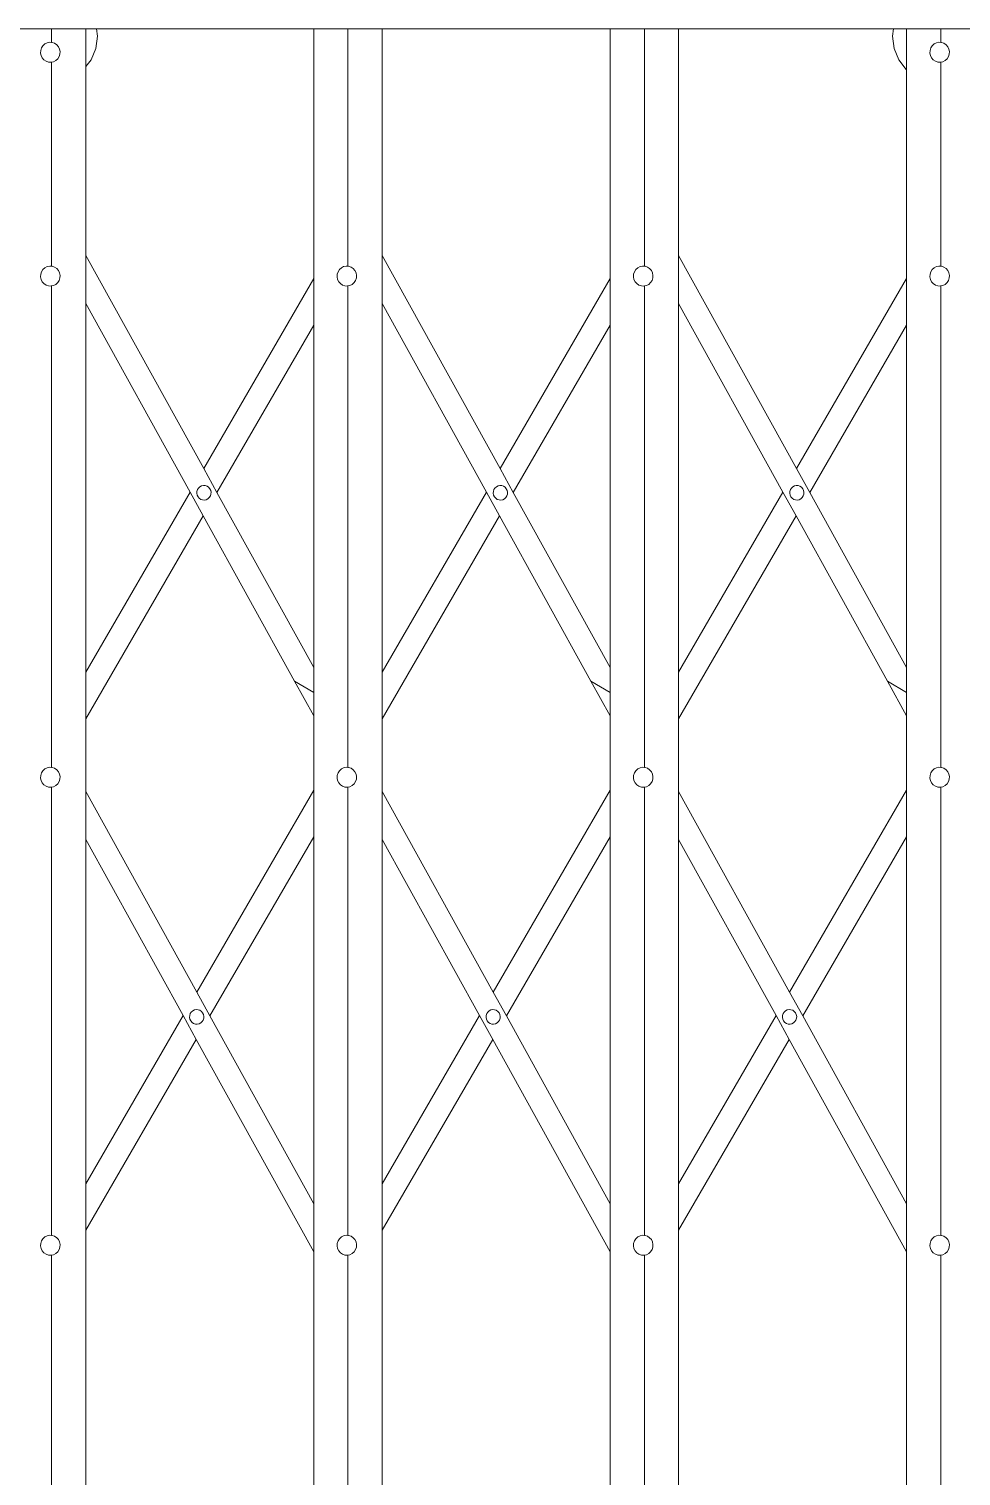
# Model space of a CAD drawing. Header units: inches. Extents: x -6800 to 96653, y -25814 to 17379.
# Drawn here: x 85518.2 to 85546.74, y -17896.22 to -17851.87 of the extents above; entities that cross this region are included whole.
import ezdxf

# ---------------------------------------------------------------- set-up
doc = ezdxf.new("R2010")
doc.units = ezdxf.units.IN
doc.header["$MEASUREMENT"] = 0
doc.layers.add('Door ele', color=20, linetype='Continuous', lineweight=15)

msp = doc.modelspace()

# ---------------------------------------------------------------- linework, layer by layer
at = {"layer": 'Door ele', "transparency": 33554651}
for p, q in [((85517.839, -17851.875), (85518.886, -17851.875)), ((85518.886, -17851.875), (85518.886, -17852.288)), ((85518.886, -17851.875), (85519.934, -17851.875)), ((85519.934, -17851.875), (85519.934, -17853.029)), ((85519.934, -17851.875), (85520.261, -17851.875)), ((85520.261, -17851.875), (85520.29, -17852.096)), ((85520.261, -17851.875), (85526.917, -17851.875)), ((85526.917, -17851.875), (85526.917, -17859.526)), ((85526.917, -17851.875), (85527.964, -17851.875)), ((85527.964, -17851.875), (85527.964, -17859.146)), ((85527.964, -17851.875), (85529.012, -17851.875)), ((85529.012, -17851.875), (85529.012, -17858.812)), ((85529.012, -17851.875), (85535.995, -17851.875)), ((85535.995, -17851.875), (85535.995, -17859.526)), ((85535.995, -17851.875), (85537.042, -17851.875)), ((85537.042, -17851.875), (85537.042, -17859.146)), ((85537.042, -17851.875), (85538.09, -17851.875)), ((85538.09, -17851.875), (85538.09, -17858.812)), ((85538.09, -17851.875), (85544.668, -17851.875)), ((85544.639, -17852.096), (85544.668, -17851.875)), ((85544.668, -17851.875), (85545.073, -17851.875)), ((85545.073, -17851.875), (85545.073, -17853.125)), ((85545.073, -17851.875), (85546.121, -17851.875)), ((85546.121, -17851.875), (85546.121, -17852.288)), ((85546.121, -17851.875), (85547.168, -17851.875)), ((85518.582, -17852.456), (85518.625, -17852.389)), ((85518.625, -17852.389), (85518.683, -17852.336)), ((85518.683, -17852.336), (85518.753, -17852.3)), ((85518.753, -17852.3), (85518.83, -17852.284)), ((85518.83, -17852.284), (85518.886, -17852.288)), ((85518.886, -17852.288), (85518.908, -17852.289)), ((85518.908, -17852.289), (85518.982, -17852.315)), ((85518.982, -17852.315), (85519.047, -17852.359)), ((85519.047, -17852.359), (85519.099, -17852.419)), ((85520.29, -17852.096), (85520.24, -17852.469)), ((85544.688, -17852.469), (85544.639, -17852.096)), ((85545.816, -17852.456), (85545.859, -17852.389)), ((85545.859, -17852.389), (85545.918, -17852.336)), ((85545.918, -17852.336), (85545.988, -17852.3)), ((85545.988, -17852.3), (85546.064, -17852.284)), ((85546.064, -17852.284), (85546.121, -17852.288)), ((85546.121, -17852.288), (85546.143, -17852.289)), ((85546.143, -17852.289), (85546.217, -17852.315)), ((85546.217, -17852.315), (85546.282, -17852.359)), ((85546.282, -17852.359), (85546.334, -17852.419)), ((85518.552, -17852.612), (85518.557, -17852.532)), ((85518.568, -17852.69), (85518.552, -17852.612)), ((85518.557, -17852.532), (85518.582, -17852.456)), ((85518.603, -17852.762), (85518.568, -17852.69)), ((85518.655, -17852.821), (85518.603, -17852.762)), ((85518.72, -17852.866), (85518.655, -17852.821)), ((85519.077, -17852.791), (85519.019, -17852.844)), ((85519.12, -17852.724), (85519.077, -17852.791)), ((85519.099, -17852.419), (85519.134, -17852.49)), ((85519.145, -17852.648), (85519.12, -17852.724)), ((85519.134, -17852.49), (85519.15, -17852.569)), ((85519.15, -17852.569), (85519.145, -17852.648)), ((85520.096, -17852.817), (85519.934, -17853.029)), ((85520.24, -17852.469), (85520.096, -17852.817)), ((85544.832, -17852.817), (85544.688, -17852.469)), ((85545.061, -17853.116), (85544.832, -17852.817)), ((85545.787, -17852.612), (85545.791, -17852.532)), ((85545.802, -17852.69), (85545.787, -17852.612)), ((85545.791, -17852.532), (85545.816, -17852.456)), ((85545.837, -17852.762), (85545.802, -17852.69)), ((85545.889, -17852.821), (85545.837, -17852.762)), ((85545.954, -17852.866), (85545.889, -17852.821)), ((85546.312, -17852.791), (85546.253, -17852.844)), ((85546.355, -17852.724), (85546.312, -17852.791)), ((85546.334, -17852.419), (85546.369, -17852.49)), ((85546.38, -17852.648), (85546.355, -17852.724)), ((85546.369, -17852.49), (85546.384, -17852.569)), ((85546.384, -17852.569), (85546.38, -17852.648)), ((85518.794, -17852.891), (85518.72, -17852.866)), ((85518.872, -17852.896), (85518.794, -17852.891)), ((85518.886, -17852.893), (85518.872, -17852.896)), ((85518.949, -17852.88), (85518.886, -17852.893)), ((85518.886, -17852.893), (85518.886, -17859.146)), ((85519.019, -17852.844), (85518.949, -17852.88)), ((85519.934, -17853.029), (85519.934, -17858.812)), ((85545.073, -17853.125), (85545.061, -17853.116)), ((85545.073, -17853.125), (85545.073, -17859.526)), ((85546.029, -17852.891), (85545.954, -17852.866)), ((85546.107, -17852.896), (85546.029, -17852.891)), ((85546.121, -17852.893), (85546.107, -17852.896)), ((85546.183, -17852.88), (85546.121, -17852.893)), ((85546.121, -17852.893), (85546.121, -17859.146)), ((85546.253, -17852.844), (85546.183, -17852.88)), ((85523.546, -17865.347), (85519.934, -17858.812)), ((85519.934, -17858.812), (85519.934, -17860.288)), ((85532.624, -17865.347), (85529.012, -17858.812)), ((85529.012, -17858.812), (85529.012, -17860.288)), ((85541.702, -17865.347), (85538.09, -17858.812)), ((85538.09, -17858.812), (85538.09, -17860.288)), ((85518.552, -17859.469), (85518.557, -17859.39)), ((85518.568, -17859.548), (85518.552, -17859.469)), ((85518.557, -17859.39), (85518.582, -17859.314)), ((85518.582, -17859.314), (85518.625, -17859.247)), ((85518.625, -17859.247), (85518.683, -17859.194)), ((85518.683, -17859.194), (85518.753, -17859.158)), ((85518.753, -17859.158), (85518.83, -17859.142)), ((85518.83, -17859.142), (85518.886, -17859.146)), ((85518.886, -17859.146), (85518.908, -17859.147)), ((85518.908, -17859.147), (85518.982, -17859.172)), ((85518.982, -17859.172), (85519.047, -17859.216)), ((85519.047, -17859.216), (85519.099, -17859.276)), ((85519.099, -17859.276), (85519.134, -17859.348)), ((85519.134, -17859.348), (85519.15, -17859.426)), ((85519.15, -17859.426), (85519.145, -17859.506)), ((85527.63, -17859.469), (85527.635, -17859.39)), ((85527.646, -17859.548), (85527.63, -17859.469)), ((85527.635, -17859.39), (85527.66, -17859.314)), ((85527.66, -17859.314), (85527.703, -17859.247)), ((85527.703, -17859.247), (85527.762, -17859.194)), ((85527.762, -17859.194), (85527.831, -17859.158)), ((85527.831, -17859.158), (85527.908, -17859.142)), ((85527.908, -17859.142), (85527.964, -17859.146)), ((85527.964, -17859.146), (85527.986, -17859.147)), ((85527.986, -17859.147), (85528.06, -17859.172)), ((85528.06, -17859.172), (85528.126, -17859.216)), ((85528.126, -17859.216), (85528.177, -17859.276)), ((85528.177, -17859.276), (85528.212, -17859.348)), ((85528.212, -17859.348), (85528.228, -17859.426)), ((85528.228, -17859.426), (85528.223, -17859.506)), ((85536.709, -17859.469), (85536.713, -17859.39)), ((85536.724, -17859.548), (85536.709, -17859.469)), ((85536.713, -17859.39), (85536.738, -17859.314)), ((85536.738, -17859.314), (85536.781, -17859.247)), ((85536.781, -17859.247), (85536.84, -17859.194)), ((85536.84, -17859.194), (85536.91, -17859.158)), ((85536.91, -17859.158), (85536.986, -17859.142)), ((85536.986, -17859.142), (85537.042, -17859.146)), ((85537.042, -17859.146), (85537.064, -17859.147)), ((85537.064, -17859.147), (85537.139, -17859.172)), ((85537.139, -17859.172), (85537.204, -17859.216)), ((85537.204, -17859.216), (85537.256, -17859.276)), ((85537.256, -17859.276), (85537.291, -17859.348)), ((85537.291, -17859.348), (85537.306, -17859.426)), ((85537.306, -17859.426), (85537.302, -17859.506)), ((85545.787, -17859.469), (85545.791, -17859.39)), ((85545.802, -17859.548), (85545.787, -17859.469)), ((85545.791, -17859.39), (85545.816, -17859.314)), ((85545.816, -17859.314), (85545.859, -17859.247)), ((85545.859, -17859.247), (85545.918, -17859.194)), ((85545.918, -17859.194), (85545.988, -17859.158)), ((85545.988, -17859.158), (85546.064, -17859.142)), ((85546.064, -17859.142), (85546.121, -17859.146)), ((85546.121, -17859.146), (85546.143, -17859.147)), ((85546.143, -17859.147), (85546.217, -17859.172)), ((85546.217, -17859.172), (85546.282, -17859.216)), ((85546.282, -17859.216), (85546.334, -17859.276)), ((85546.334, -17859.276), (85546.369, -17859.348)), ((85546.369, -17859.348), (85546.384, -17859.426)), ((85546.384, -17859.426), (85546.38, -17859.506)), ((85518.603, -17859.619), (85518.568, -17859.548)), ((85518.655, -17859.679), (85518.603, -17859.619)), ((85518.72, -17859.723), (85518.655, -17859.679)), ((85518.794, -17859.749), (85518.72, -17859.723)), ((85518.872, -17859.754), (85518.794, -17859.749)), ((85518.886, -17859.751), (85518.872, -17859.754)), ((85518.949, -17859.738), (85518.886, -17859.751)), ((85518.886, -17859.751), (85518.886, -17874.503)), ((85519.019, -17859.702), (85518.949, -17859.738)), ((85519.077, -17859.649), (85519.019, -17859.702)), ((85519.12, -17859.582), (85519.077, -17859.649)), ((85519.145, -17859.506), (85519.12, -17859.582)), ((85523.546, -17865.347), (85526.917, -17859.526)), ((85526.917, -17859.526), (85526.917, -17860.951)), ((85527.681, -17859.619), (85527.646, -17859.548)), ((85527.733, -17859.679), (85527.681, -17859.619)), ((85527.798, -17859.723), (85527.733, -17859.679)), ((85527.872, -17859.749), (85527.798, -17859.723)), ((85527.95, -17859.754), (85527.872, -17859.749)), ((85527.964, -17859.751), (85527.95, -17859.754)), ((85528.027, -17859.738), (85527.964, -17859.751)), ((85527.964, -17859.751), (85527.964, -17874.503)), ((85528.097, -17859.702), (85528.027, -17859.738)), ((85528.155, -17859.649), (85528.097, -17859.702)), ((85528.199, -17859.582), (85528.155, -17859.649)), ((85528.223, -17859.506), (85528.199, -17859.582)), ((85532.624, -17865.347), (85535.995, -17859.526)), ((85535.995, -17859.526), (85535.995, -17860.951)), ((85536.759, -17859.619), (85536.724, -17859.548)), ((85536.811, -17859.679), (85536.759, -17859.619)), ((85536.876, -17859.723), (85536.811, -17859.679)), ((85536.95, -17859.749), (85536.876, -17859.723)), ((85537.028, -17859.754), (85536.95, -17859.749)), ((85537.042, -17859.751), (85537.028, -17859.754)), ((85537.105, -17859.738), (85537.042, -17859.751)), ((85537.042, -17859.751), (85537.042, -17874.503)), ((85537.175, -17859.702), (85537.105, -17859.738)), ((85537.234, -17859.649), (85537.175, -17859.702)), ((85537.277, -17859.582), (85537.234, -17859.649)), ((85537.302, -17859.506), (85537.277, -17859.582)), ((85541.702, -17865.347), (85545.073, -17859.526)), ((85545.073, -17859.526), (85545.073, -17860.951)), ((85545.837, -17859.619), (85545.802, -17859.548)), ((85545.889, -17859.679), (85545.837, -17859.619)), ((85545.954, -17859.723), (85545.889, -17859.679)), ((85546.029, -17859.749), (85545.954, -17859.723)), ((85546.107, -17859.754), (85546.029, -17859.749)), ((85546.121, -17859.751), (85546.107, -17859.754)), ((85546.183, -17859.738), (85546.121, -17859.751)), ((85546.121, -17859.751), (85546.121, -17874.503)), ((85546.253, -17859.702), (85546.183, -17859.738)), ((85546.312, -17859.649), (85546.253, -17859.702)), ((85546.355, -17859.582), (85546.312, -17859.649)), ((85546.38, -17859.506), (85546.355, -17859.582)), ((85523.128, -17866.068), (85519.934, -17860.288)), ((85519.934, -17860.288), (85519.934, -17871.584)), ((85532.206, -17866.068), (85529.012, -17860.288)), ((85529.012, -17860.288), (85529.012, -17871.584)), ((85541.284, -17866.068), (85538.09, -17860.288)), ((85538.09, -17860.288), (85538.09, -17871.584)), ((85523.949, -17866.076), (85526.917, -17860.951)), ((85526.917, -17860.951), (85526.917, -17871.446)), ((85533.027, -17866.076), (85535.995, -17860.951)), ((85535.995, -17860.951), (85535.995, -17871.446)), ((85542.105, -17866.076), (85545.073, -17860.951)), ((85545.073, -17860.951), (85545.073, -17871.446)), ((85523.949, -17866.076), (85523.546, -17865.347)), ((85533.027, -17866.076), (85532.624, -17865.347)), ((85542.105, -17866.076), (85541.702, -17865.347)), ((85519.934, -17871.584), (85523.128, -17866.068)), ((85523.531, -17866.797), (85523.128, -17866.068)), ((85523.336, -17866.104), (85523.339, -17866.045)), ((85523.347, -17866.161), (85523.336, -17866.104)), ((85523.339, -17866.045), (85523.357, -17865.99)), ((85523.357, -17865.99), (85523.389, -17865.941)), ((85523.389, -17865.941), (85523.432, -17865.902)), ((85523.432, -17865.902), (85523.483, -17865.876)), ((85523.483, -17865.876), (85523.539, -17865.865)), ((85523.539, -17865.865), (85523.596, -17865.868)), ((85523.596, -17865.868), (85523.65, -17865.887)), ((85523.65, -17865.887), (85523.697, -17865.919)), ((85523.697, -17865.919), (85523.735, -17865.963)), ((85523.735, -17865.963), (85523.761, -17866.015)), ((85523.769, -17866.13), (85523.751, -17866.186)), ((85523.761, -17866.015), (85523.772, -17866.072)), ((85523.772, -17866.072), (85523.769, -17866.13)), ((85526.917, -17871.446), (85523.949, -17866.076)), ((85529.012, -17871.584), (85532.206, -17866.068)), ((85532.609, -17866.797), (85532.206, -17866.068)), ((85532.414, -17866.104), (85532.418, -17866.045)), ((85532.426, -17866.161), (85532.414, -17866.104)), ((85532.418, -17866.045), (85532.436, -17865.99)), ((85532.436, -17865.99), (85532.467, -17865.941)), ((85532.467, -17865.941), (85532.51, -17865.902)), ((85532.51, -17865.902), (85532.561, -17865.876)), ((85532.561, -17865.876), (85532.617, -17865.865)), ((85532.617, -17865.865), (85532.674, -17865.868)), ((85532.674, -17865.868), (85532.728, -17865.887)), ((85532.728, -17865.887), (85532.776, -17865.919)), ((85532.776, -17865.919), (85532.813, -17865.963)), ((85532.813, -17865.963), (85532.839, -17866.015)), ((85532.847, -17866.13), (85532.829, -17866.186)), ((85532.839, -17866.015), (85532.85, -17866.072)), ((85532.85, -17866.072), (85532.847, -17866.13)), ((85535.995, -17871.446), (85533.027, -17866.076)), ((85538.09, -17871.584), (85541.284, -17866.068)), ((85541.688, -17866.797), (85541.284, -17866.068)), ((85541.492, -17866.104), (85541.496, -17866.045)), ((85541.504, -17866.161), (85541.492, -17866.104)), ((85541.496, -17866.045), (85541.514, -17865.99)), ((85541.514, -17865.99), (85541.545, -17865.941)), ((85541.545, -17865.941), (85541.588, -17865.902)), ((85541.588, -17865.902), (85541.639, -17865.876)), ((85541.639, -17865.876), (85541.695, -17865.865)), ((85541.695, -17865.865), (85541.752, -17865.868)), ((85541.752, -17865.868), (85541.806, -17865.887)), ((85541.806, -17865.887), (85541.854, -17865.919)), ((85541.854, -17865.919), (85541.892, -17865.963)), ((85541.892, -17865.963), (85541.917, -17866.015)), ((85541.925, -17866.13), (85541.907, -17866.186)), ((85541.917, -17866.015), (85541.929, -17866.072)), ((85541.929, -17866.072), (85541.925, -17866.13)), ((85545.073, -17871.446), (85542.105, -17866.076)), ((85523.373, -17866.213), (85523.347, -17866.161)), ((85523.411, -17866.257), (85523.373, -17866.213)), ((85523.458, -17866.289), (85523.411, -17866.257)), ((85523.513, -17866.308), (85523.458, -17866.289)), ((85523.513, -17866.308), (85523.569, -17866.311)), ((85523.625, -17866.299), (85523.569, -17866.311)), ((85523.676, -17866.273), (85523.625, -17866.299)), ((85523.719, -17866.234), (85523.676, -17866.273)), ((85523.751, -17866.186), (85523.719, -17866.234)), ((85532.451, -17866.213), (85532.426, -17866.161)), ((85532.489, -17866.257), (85532.451, -17866.213)), ((85532.537, -17866.289), (85532.489, -17866.257)), ((85532.591, -17866.308), (85532.537, -17866.289)), ((85532.591, -17866.308), (85532.648, -17866.311)), ((85532.704, -17866.299), (85532.648, -17866.311)), ((85532.755, -17866.273), (85532.704, -17866.299)), ((85532.797, -17866.234), (85532.755, -17866.273)), ((85532.829, -17866.186), (85532.797, -17866.234)), ((85541.529, -17866.213), (85541.504, -17866.161)), ((85541.567, -17866.257), (85541.529, -17866.213)), ((85541.615, -17866.289), (85541.567, -17866.257)), ((85541.669, -17866.308), (85541.615, -17866.289)), ((85541.669, -17866.308), (85541.726, -17866.311)), ((85541.782, -17866.299), (85541.726, -17866.311)), ((85541.833, -17866.273), (85541.782, -17866.299)), ((85541.876, -17866.234), (85541.833, -17866.273)), ((85541.907, -17866.186), (85541.876, -17866.234)), ((85519.934, -17873.009), (85523.531, -17866.797)), ((85526.327, -17871.855), (85523.531, -17866.797)), ((85529.012, -17873.009), (85532.609, -17866.797)), ((85535.405, -17871.855), (85532.609, -17866.797)), ((85538.09, -17873.009), (85541.688, -17866.797)), ((85544.483, -17871.855), (85541.688, -17866.797)), ((85526.917, -17871.446), (85526.917, -17872.203)), ((85535.995, -17871.446), (85535.995, -17872.203)), ((85545.073, -17871.446), (85545.073, -17872.203)), ((85519.934, -17871.584), (85519.934, -17873.009)), ((85526.917, -17872.203), (85526.327, -17871.855)), ((85526.917, -17872.922), (85526.327, -17871.855)), ((85529.012, -17871.584), (85529.012, -17873.009)), ((85535.995, -17872.203), (85535.405, -17871.855)), ((85535.995, -17872.922), (85535.405, -17871.855)), ((85538.09, -17871.584), (85538.09, -17873.009)), ((85545.073, -17872.203), (85544.483, -17871.855)), ((85545.073, -17872.922), (85544.483, -17871.855)), ((85526.917, -17872.203), (85526.917, -17872.922)), ((85535.995, -17872.203), (85535.995, -17872.922)), ((85545.073, -17872.203), (85545.073, -17872.922)), ((85519.934, -17873.009), (85519.934, -17875.237)), ((85526.917, -17872.922), (85526.917, -17875.201)), ((85529.012, -17873.009), (85529.012, -17875.237)), ((85535.995, -17872.922), (85535.995, -17875.201)), ((85538.09, -17873.009), (85538.09, -17875.237)), ((85545.073, -17872.922), (85545.073, -17875.201)), ((85518.625, -17874.604), (85518.683, -17874.551)), ((85518.683, -17874.551), (85518.753, -17874.516)), ((85518.753, -17874.516), (85518.83, -17874.5)), ((85518.83, -17874.5), (85518.886, -17874.503)), ((85518.886, -17874.503), (85518.908, -17874.504)), ((85518.908, -17874.504), (85518.982, -17874.53)), ((85518.982, -17874.53), (85519.047, -17874.574)), ((85527.703, -17874.604), (85527.762, -17874.551)), ((85527.762, -17874.551), (85527.831, -17874.516)), ((85527.831, -17874.516), (85527.908, -17874.5)), ((85527.908, -17874.5), (85527.964, -17874.503)), ((85527.964, -17874.503), (85527.986, -17874.504)), ((85527.986, -17874.504), (85528.06, -17874.53)), ((85528.06, -17874.53), (85528.126, -17874.574)), ((85536.781, -17874.604), (85536.84, -17874.551)), ((85536.84, -17874.551), (85536.91, -17874.516)), ((85536.91, -17874.516), (85536.986, -17874.5)), ((85536.986, -17874.5), (85537.042, -17874.503)), ((85537.042, -17874.503), (85537.064, -17874.504)), ((85537.064, -17874.504), (85537.139, -17874.53)), ((85537.139, -17874.53), (85537.204, -17874.574)), ((85545.859, -17874.604), (85545.918, -17874.551)), ((85545.918, -17874.551), (85545.988, -17874.516)), ((85545.988, -17874.516), (85546.064, -17874.5)), ((85546.064, -17874.5), (85546.121, -17874.503)), ((85546.121, -17874.503), (85546.143, -17874.504)), ((85546.143, -17874.504), (85546.217, -17874.53)), ((85546.217, -17874.53), (85546.282, -17874.574)), ((85518.552, -17874.827), (85518.557, -17874.747)), ((85518.568, -17874.905), (85518.552, -17874.827)), ((85518.557, -17874.747), (85518.582, -17874.671)), ((85518.603, -17874.977), (85518.568, -17874.905)), ((85518.582, -17874.671), (85518.625, -17874.604)), ((85518.655, -17875.037), (85518.603, -17874.977)), ((85519.077, -17875.006), (85519.019, -17875.059)), ((85519.047, -17874.574), (85519.099, -17874.634)), ((85519.12, -17874.939), (85519.077, -17875.006)), ((85519.099, -17874.634), (85519.134, -17874.705)), ((85519.145, -17874.863), (85519.12, -17874.939)), ((85519.134, -17874.705), (85519.15, -17874.784)), ((85519.15, -17874.784), (85519.145, -17874.863)), ((85527.63, -17874.827), (85527.635, -17874.747)), ((85527.646, -17874.905), (85527.63, -17874.827)), ((85527.635, -17874.747), (85527.66, -17874.671)), ((85527.681, -17874.977), (85527.646, -17874.905)), ((85527.66, -17874.671), (85527.703, -17874.604)), ((85527.733, -17875.037), (85527.681, -17874.977)), ((85528.155, -17875.006), (85528.097, -17875.059)), ((85528.126, -17874.574), (85528.177, -17874.634)), ((85528.199, -17874.939), (85528.155, -17875.006)), ((85528.177, -17874.634), (85528.212, -17874.705)), ((85528.223, -17874.863), (85528.199, -17874.939)), ((85528.212, -17874.705), (85528.228, -17874.784)), ((85528.228, -17874.784), (85528.223, -17874.863)), ((85536.709, -17874.827), (85536.713, -17874.747)), ((85536.724, -17874.905), (85536.709, -17874.827)), ((85536.713, -17874.747), (85536.738, -17874.671)), ((85536.759, -17874.977), (85536.724, -17874.905)), ((85536.738, -17874.671), (85536.781, -17874.604)), ((85536.811, -17875.037), (85536.759, -17874.977)), ((85537.234, -17875.006), (85537.175, -17875.059)), ((85537.204, -17874.574), (85537.256, -17874.634)), ((85537.277, -17874.939), (85537.234, -17875.006)), ((85537.256, -17874.634), (85537.291, -17874.705)), ((85537.302, -17874.863), (85537.277, -17874.939)), ((85537.291, -17874.705), (85537.306, -17874.784)), ((85537.306, -17874.784), (85537.302, -17874.863)), ((85545.787, -17874.827), (85545.791, -17874.747)), ((85545.802, -17874.905), (85545.787, -17874.827)), ((85545.791, -17874.747), (85545.816, -17874.671)), ((85545.837, -17874.977), (85545.802, -17874.905)), ((85545.816, -17874.671), (85545.859, -17874.604)), ((85545.889, -17875.037), (85545.837, -17874.977)), ((85546.312, -17875.006), (85546.253, -17875.059)), ((85546.282, -17874.574), (85546.334, -17874.634)), ((85546.355, -17874.939), (85546.312, -17875.006)), ((85546.334, -17874.634), (85546.369, -17874.705)), ((85546.38, -17874.863), (85546.355, -17874.939)), ((85546.369, -17874.705), (85546.384, -17874.784)), ((85546.384, -17874.784), (85546.38, -17874.863)), ((85518.72, -17875.081), (85518.655, -17875.037)), ((85518.794, -17875.106), (85518.72, -17875.081)), ((85518.872, -17875.111), (85518.794, -17875.106)), ((85518.886, -17875.108), (85518.872, -17875.111)), ((85518.949, -17875.095), (85518.886, -17875.108)), ((85518.886, -17875.108), (85518.886, -17888.842)), ((85519.019, -17875.059), (85518.949, -17875.095)), ((85519.934, -17875.237), (85523.334, -17881.388)), ((85519.934, -17875.237), (85519.934, -17876.712)), ((85526.917, -17875.201), (85523.334, -17881.388)), ((85526.917, -17875.201), (85526.917, -17876.626)), ((85527.798, -17875.081), (85527.733, -17875.037)), ((85527.872, -17875.106), (85527.798, -17875.081)), ((85527.95, -17875.111), (85527.872, -17875.106)), ((85527.964, -17875.108), (85527.95, -17875.111)), ((85528.027, -17875.095), (85527.964, -17875.108)), ((85527.964, -17875.108), (85527.964, -17888.842)), ((85528.097, -17875.059), (85528.027, -17875.095)), ((85529.012, -17875.237), (85532.412, -17881.388)), ((85529.012, -17875.237), (85529.012, -17876.712)), ((85535.995, -17875.201), (85532.412, -17881.388)), ((85535.995, -17875.201), (85535.995, -17876.626)), ((85536.876, -17875.081), (85536.811, -17875.037)), ((85536.95, -17875.106), (85536.876, -17875.081)), ((85537.028, -17875.111), (85536.95, -17875.106)), ((85537.042, -17875.108), (85537.028, -17875.111)), ((85537.105, -17875.095), (85537.042, -17875.108)), ((85537.042, -17875.108), (85537.042, -17888.842)), ((85537.175, -17875.059), (85537.105, -17875.095)), ((85538.09, -17875.237), (85541.49, -17881.388)), ((85538.09, -17875.237), (85538.09, -17876.712)), ((85545.073, -17875.201), (85541.49, -17881.388)), ((85545.073, -17875.201), (85545.073, -17876.626)), ((85545.954, -17875.081), (85545.889, -17875.037)), ((85546.029, -17875.106), (85545.954, -17875.081)), ((85546.107, -17875.111), (85546.029, -17875.106)), ((85546.121, -17875.108), (85546.107, -17875.111)), ((85546.183, -17875.095), (85546.121, -17875.108)), ((85546.121, -17875.108), (85546.121, -17888.842)), ((85546.253, -17875.059), (85546.183, -17875.095)), ((85519.934, -17876.712), (85522.916, -17882.109)), ((85519.934, -17876.712), (85519.934, -17887.259)), ((85526.917, -17876.626), (85523.737, -17882.117)), ((85526.917, -17876.626), (85526.917, -17887.871)), ((85529.012, -17876.712), (85531.994, -17882.109)), ((85529.012, -17876.712), (85529.012, -17887.259)), ((85535.995, -17876.626), (85532.815, -17882.117)), ((85535.995, -17876.626), (85535.995, -17887.871)), ((85538.09, -17876.712), (85541.073, -17882.109)), ((85538.09, -17876.712), (85538.09, -17887.259)), ((85545.073, -17876.626), (85541.893, -17882.117)), ((85545.073, -17876.626), (85545.073, -17887.871)), ((85523.334, -17881.388), (85523.737, -17882.117)), ((85532.412, -17881.388), (85532.815, -17882.117)), ((85541.49, -17881.388), (85541.893, -17882.117)), ((85522.916, -17882.109), (85519.934, -17887.259)), ((85522.916, -17882.109), (85523.319, -17882.838)), ((85523.114, -17882.162), (85523.118, -17882.104)), ((85523.118, -17882.104), (85523.136, -17882.048)), ((85523.136, -17882.048), (85523.167, -17882)), ((85523.167, -17882), (85523.21, -17881.961)), ((85523.21, -17881.961), (85523.261, -17881.935)), ((85523.261, -17881.935), (85523.317, -17881.923)), ((85523.317, -17881.923), (85523.374, -17881.927)), ((85523.374, -17881.927), (85523.428, -17881.945)), ((85523.428, -17881.945), (85523.476, -17881.977)), ((85523.476, -17881.977), (85523.513, -17882.021)), ((85523.513, -17882.021), (85523.539, -17882.073)), ((85523.539, -17882.073), (85523.55, -17882.131)), ((85531.994, -17882.109), (85529.012, -17887.259)), ((85531.994, -17882.109), (85532.397, -17882.838)), ((85532.192, -17882.162), (85532.196, -17882.104)), ((85532.196, -17882.104), (85532.214, -17882.048)), ((85532.214, -17882.048), (85532.245, -17882)), ((85532.245, -17882), (85532.288, -17881.961)), ((85532.288, -17881.961), (85532.339, -17881.935)), ((85532.339, -17881.935), (85532.395, -17881.923)), ((85532.395, -17881.923), (85532.452, -17881.927)), ((85532.452, -17881.927), (85532.506, -17881.945)), ((85532.506, -17881.945), (85532.554, -17881.977)), ((85532.554, -17881.977), (85532.592, -17882.021)), ((85532.592, -17882.021), (85532.617, -17882.073)), ((85532.617, -17882.073), (85532.629, -17882.131)), ((85541.073, -17882.109), (85538.09, -17887.259)), ((85541.073, -17882.109), (85541.476, -17882.838)), ((85541.27, -17882.162), (85541.274, -17882.104)), ((85541.274, -17882.104), (85541.292, -17882.048)), ((85541.292, -17882.048), (85541.323, -17882)), ((85541.323, -17882), (85541.366, -17881.961)), ((85541.366, -17881.961), (85541.417, -17881.935)), ((85541.417, -17881.935), (85541.473, -17881.923)), ((85541.473, -17881.923), (85541.53, -17881.927)), ((85541.53, -17881.927), (85541.584, -17881.945)), ((85541.584, -17881.945), (85541.632, -17881.977)), ((85541.632, -17881.977), (85541.67, -17882.021)), ((85541.67, -17882.021), (85541.695, -17882.073)), ((85541.695, -17882.073), (85541.707, -17882.131)), ((85523.125, -17882.219), (85523.114, -17882.162)), ((85523.151, -17882.272), (85523.125, -17882.219)), ((85523.189, -17882.315), (85523.151, -17882.272)), ((85523.236, -17882.347), (85523.189, -17882.315)), ((85523.291, -17882.366), (85523.236, -17882.347)), ((85523.291, -17882.366), (85523.348, -17882.369)), ((85523.404, -17882.358), (85523.348, -17882.369)), ((85523.455, -17882.332), (85523.404, -17882.358)), ((85523.497, -17882.293), (85523.455, -17882.332)), ((85523.529, -17882.244), (85523.497, -17882.293)), ((85523.547, -17882.189), (85523.529, -17882.244)), ((85523.55, -17882.131), (85523.547, -17882.189)), ((85523.737, -17882.117), (85526.917, -17887.871)), ((85532.204, -17882.219), (85532.192, -17882.162)), ((85532.229, -17882.272), (85532.204, -17882.219)), ((85532.267, -17882.315), (85532.229, -17882.272)), ((85532.315, -17882.347), (85532.267, -17882.315)), ((85532.369, -17882.366), (85532.315, -17882.347)), ((85532.369, -17882.366), (85532.397, -17882.368)), ((85532.426, -17882.369), (85532.397, -17882.368)), ((85532.482, -17882.358), (85532.426, -17882.369)), ((85532.533, -17882.332), (85532.482, -17882.358)), ((85532.576, -17882.293), (85532.533, -17882.332)), ((85532.607, -17882.244), (85532.576, -17882.293)), ((85532.625, -17882.189), (85532.607, -17882.244)), ((85532.629, -17882.131), (85532.625, -17882.189)), ((85532.815, -17882.117), (85535.995, -17887.871)), ((85541.282, -17882.219), (85541.27, -17882.162)), ((85541.307, -17882.272), (85541.282, -17882.219)), ((85541.345, -17882.315), (85541.307, -17882.272)), ((85541.393, -17882.347), (85541.345, -17882.315)), ((85541.447, -17882.366), (85541.393, -17882.347)), ((85541.447, -17882.366), (85541.475, -17882.368)), ((85541.504, -17882.369), (85541.475, -17882.368)), ((85541.56, -17882.358), (85541.504, -17882.369)), ((85541.611, -17882.332), (85541.56, -17882.358)), ((85541.654, -17882.293), (85541.611, -17882.332)), ((85541.685, -17882.244), (85541.654, -17882.293)), ((85541.703, -17882.189), (85541.685, -17882.244)), ((85541.707, -17882.131), (85541.703, -17882.189)), ((85541.893, -17882.117), (85545.073, -17887.871)), ((85523.319, -17882.838), (85519.934, -17888.684)), ((85523.319, -17882.838), (85526.917, -17889.346)), ((85532.397, -17882.838), (85529.012, -17888.684)), ((85532.397, -17882.838), (85535.995, -17889.346)), ((85541.476, -17882.838), (85538.09, -17888.684)), ((85541.476, -17882.838), (85545.073, -17889.346)), ((85519.934, -17887.259), (85519.934, -17888.684)), ((85529.012, -17887.259), (85529.012, -17888.684)), ((85538.09, -17887.259), (85538.09, -17888.684)), ((85526.917, -17887.871), (85526.917, -17889.346)), ((85535.995, -17887.871), (85535.995, -17889.346)), ((85545.073, -17887.871), (85545.073, -17889.346)), ((85519.934, -17904.696), (85519.934, -17888.684)), ((85529.012, -17904.696), (85529.012, -17888.684)), ((85538.09, -17904.696), (85538.09, -17888.684)), ((85518.552, -17889.166), (85518.557, -17889.086)), ((85518.568, -17889.244), (85518.552, -17889.166)), ((85518.557, -17889.086), (85518.582, -17889.01)), ((85518.582, -17889.01), (85518.625, -17888.943)), ((85518.625, -17888.943), (85518.683, -17888.89)), ((85518.683, -17888.89), (85518.753, -17888.855)), ((85518.753, -17888.855), (85518.83, -17888.839)), ((85518.83, -17888.839), (85518.886, -17888.842)), ((85518.886, -17888.842), (85518.908, -17888.843)), ((85518.908, -17888.843), (85518.982, -17888.869)), ((85518.982, -17888.869), (85519.047, -17888.913)), ((85519.047, -17888.913), (85519.099, -17888.973)), ((85519.099, -17888.973), (85519.134, -17889.044)), ((85519.145, -17889.203), (85519.12, -17889.278)), ((85519.134, -17889.044), (85519.15, -17889.123)), ((85519.15, -17889.123), (85519.145, -17889.203)), ((85527.63, -17889.166), (85527.635, -17889.086)), ((85527.646, -17889.244), (85527.63, -17889.166)), ((85527.635, -17889.086), (85527.66, -17889.01)), ((85527.66, -17889.01), (85527.703, -17888.943)), ((85527.703, -17888.943), (85527.762, -17888.89)), ((85527.762, -17888.89), (85527.831, -17888.855)), ((85527.831, -17888.855), (85527.908, -17888.839)), ((85527.908, -17888.839), (85527.964, -17888.842)), ((85527.964, -17888.842), (85527.986, -17888.843)), ((85527.986, -17888.843), (85528.06, -17888.869)), ((85528.06, -17888.869), (85528.126, -17888.913)), ((85528.126, -17888.913), (85528.177, -17888.973)), ((85528.177, -17888.973), (85528.212, -17889.044)), ((85528.223, -17889.203), (85528.199, -17889.278)), ((85528.212, -17889.044), (85528.228, -17889.123)), ((85528.228, -17889.123), (85528.223, -17889.203)), ((85536.709, -17889.166), (85536.713, -17889.086)), ((85536.724, -17889.244), (85536.709, -17889.166)), ((85536.713, -17889.086), (85536.738, -17889.01)), ((85536.738, -17889.01), (85536.781, -17888.943)), ((85536.781, -17888.943), (85536.84, -17888.89)), ((85536.84, -17888.89), (85536.91, -17888.855)), ((85536.91, -17888.855), (85536.986, -17888.839)), ((85536.986, -17888.839), (85537.042, -17888.842)), ((85537.042, -17888.842), (85537.064, -17888.843)), ((85537.064, -17888.843), (85537.139, -17888.869)), ((85537.139, -17888.869), (85537.204, -17888.913)), ((85537.204, -17888.913), (85537.256, -17888.973)), ((85537.256, -17888.973), (85537.291, -17889.044)), ((85537.302, -17889.203), (85537.277, -17889.278)), ((85537.291, -17889.044), (85537.306, -17889.123)), ((85537.306, -17889.123), (85537.302, -17889.203)), ((85545.787, -17889.166), (85545.791, -17889.086)), ((85545.802, -17889.244), (85545.787, -17889.166)), ((85545.791, -17889.086), (85545.816, -17889.01)), ((85545.816, -17889.01), (85545.859, -17888.943)), ((85545.859, -17888.943), (85545.918, -17888.89)), ((85545.918, -17888.89), (85545.988, -17888.855)), ((85545.988, -17888.855), (85546.064, -17888.839)), ((85546.064, -17888.839), (85546.121, -17888.842)), ((85546.121, -17888.842), (85546.143, -17888.843)), ((85546.143, -17888.843), (85546.217, -17888.869)), ((85546.217, -17888.869), (85546.282, -17888.913)), ((85546.282, -17888.913), (85546.334, -17888.973)), ((85546.334, -17888.973), (85546.369, -17889.044)), ((85546.38, -17889.203), (85546.355, -17889.278)), ((85546.369, -17889.044), (85546.384, -17889.123)), ((85546.384, -17889.123), (85546.38, -17889.203)), ((85518.603, -17889.316), (85518.568, -17889.244)), ((85518.655, -17889.376), (85518.603, -17889.316)), ((85518.72, -17889.42), (85518.655, -17889.376)), ((85518.794, -17889.445), (85518.72, -17889.42)), ((85518.872, -17889.45), (85518.794, -17889.445)), ((85518.886, -17889.447), (85518.872, -17889.45)), ((85518.949, -17889.434), (85518.886, -17889.447)), ((85518.886, -17904.696), (85518.886, -17889.447)), ((85519.019, -17889.398), (85518.949, -17889.434)), ((85519.077, -17889.345), (85519.019, -17889.398)), ((85519.12, -17889.278), (85519.077, -17889.345)), ((85526.917, -17889.346), (85526.917, -17904.696)), ((85527.681, -17889.316), (85527.646, -17889.244)), ((85527.733, -17889.376), (85527.681, -17889.316)), ((85527.798, -17889.42), (85527.733, -17889.376)), ((85527.872, -17889.445), (85527.798, -17889.42)), ((85527.95, -17889.45), (85527.872, -17889.445)), ((85527.964, -17889.447), (85527.95, -17889.45)), ((85528.027, -17889.434), (85527.964, -17889.447)), ((85527.964, -17904.696), (85527.964, -17889.447)), ((85528.097, -17889.398), (85528.027, -17889.434)), ((85528.155, -17889.345), (85528.097, -17889.398)), ((85528.199, -17889.278), (85528.155, -17889.345)), ((85535.995, -17889.346), (85535.995, -17904.696)), ((85536.759, -17889.316), (85536.724, -17889.244)), ((85536.811, -17889.376), (85536.759, -17889.316)), ((85536.876, -17889.42), (85536.811, -17889.376)), ((85536.95, -17889.445), (85536.876, -17889.42)), ((85537.028, -17889.45), (85536.95, -17889.445)), ((85537.042, -17889.447), (85537.028, -17889.45)), ((85537.105, -17889.434), (85537.042, -17889.447)), ((85537.042, -17904.696), (85537.042, -17889.447)), ((85537.175, -17889.398), (85537.105, -17889.434)), ((85537.234, -17889.345), (85537.175, -17889.398)), ((85537.277, -17889.278), (85537.234, -17889.345)), ((85545.073, -17889.346), (85545.073, -17904.696)), ((85545.837, -17889.316), (85545.802, -17889.244)), ((85545.889, -17889.376), (85545.837, -17889.316)), ((85545.954, -17889.42), (85545.889, -17889.376)), ((85546.029, -17889.445), (85545.954, -17889.42)), ((85546.107, -17889.45), (85546.029, -17889.445)), ((85546.121, -17889.447), (85546.107, -17889.45)), ((85546.183, -17889.434), (85546.121, -17889.447)), ((85546.121, -17904.696), (85546.121, -17889.447)), ((85546.253, -17889.398), (85546.183, -17889.434)), ((85546.312, -17889.345), (85546.253, -17889.398)), ((85546.355, -17889.278), (85546.312, -17889.345))]:
    msp.add_line(p, q, dxfattribs=at)

doc.saveas('drawing.dxf')
